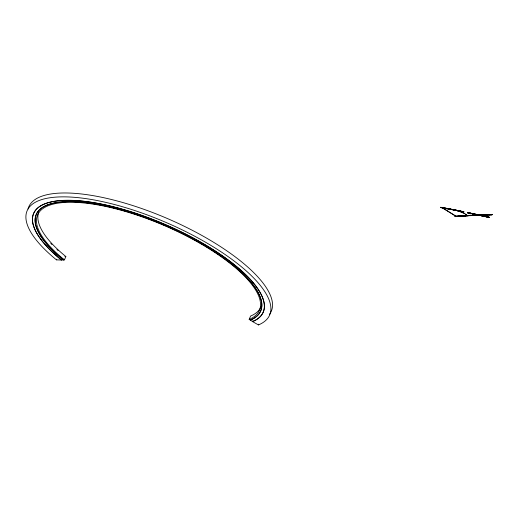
<?xml version="1.0" encoding="UTF-8"?>
<svg xmlns="http://www.w3.org/2000/svg" width="518" height="518" viewBox="0 0 518 518"><rect width="100%" height="100%" fill="white"/><g stroke="black" fill="none" stroke-linecap="round" stroke-linejoin="round"><path stroke-width="0.78" d="M455.147 216.291L455.18 216.654L455.523 216.259M492.061 214.659L491.368 214.562M467.456 212.827L467.547 212.464L467.735 212.879M461.765 211.279L463.869 211.901M440.941 207.673L440.773 207.265L442.586 207.958M440.714 207.627L440.773 207.265M489.238 217.353L488.96 217.295M467.327 215.624L465.358 214.076M61.713 259.24L61.377 260.023L56.468 259.868L56.779 259.149M252.926 320.83L252.635 321.503A124.987 41.725 23.3 0 0 212.684 249.339A124.987 41.725 23.3 0 0 61.053 200.498A124.987 41.725 23.3 0 0 61.422 259.913L63.384 259.978L63.772 259.078M250.608 319.438L250.336 320.066A122.17 40.78 23.3 0 0 211.286 249.527A122.17 40.78 23.3 0 0 63.073 201.787A122.17 40.78 23.3 0 0 63.436 259.861L64.413 259.894L65.857 256.539A120.765 40.313 23.3 0 1 38.753 212.212M250.336 320.066L249.164 319.399L250.602 316.045A120.765 40.313 23.3 0 0 260.955 306.85M61.377 260.023A124.987 41.725 23.3 0 1 61.007 200.615A124.987 41.725 23.3 0 1 212.633 249.456A124.987 41.725 23.3 0 1 252.583 321.613L258.456 324.928L258.76 324.21M455.095 216.362L455.555 216.33M455.089 216.472L455.957 216.407M455.108 216.589L455.575 216.556M455.141 216.66L456.313 216.563M455.471 216.33L455.937 216.297M455.471 216.44L456.339 216.375M456.254 216.194L457.239 216.259M456.235 216.265L456.708 216.297M456.721 216.349L455.872 216.226L456.721 216.459M456.28 216.563L456.701 216.53M455.866 216.524L456.339 216.492M456.617 216.239L457.09 216.2M456.617 216.349L457.498 216.284L457.005 216.317M456.636 216.466L457.109 216.433M457.4 216.174L457.873 216.142M457.4 216.291L457.893 216.259M457.005 216.207L457.452 216.103M457.42 216.401L457.893 216.369M457.446 216.472L458.288 216.343M457.025 216.433L457.498 216.401M457.795 216.142L458.288 216.226M458.592 216.084L459.071 216.051M458.592 216.2L459.492 216.142M458.19 216.116L459.084 216.284M458.19 216.226L458.689 216.2M458.236 216.414L459.065 216.349M458.21 216.343L458.689 216.31M458.993 216.058L460.301 216.194M458.993 216.168L459.472 216.025M458.825 216.168L459.492 216.252M459.822 215.928L460.256 215.896M459.803 216L460.288 215.967M459.395 216.025L459.88 216M459.803 216.11L460.301 216.084M459.395 216.142L459.893 216.11M459.414 216.252L459.893 216.226M460.638 215.87L461.052 215.844M460.619 215.941L461.111 215.909M460.23 215.896L460.67 215.87M460.619 216.058L461.124 216.025M460.211 215.967L461.124 216.142M460.204 216.038L460.716 216.051M460.191 216.071L460.709 216.168M460.256 216.265L461.519 216.181M461.467 215.812L462.328 215.76M461.447 215.883L461.939 215.857M461.033 215.915L461.952 215.967M461.952 216.084L461.033 216.025L461.538 216.11M462.283 215.831L462.775 215.799M462.283 215.941L462.723 215.87M461.868 215.857L462.788 216.032M461.862 215.961L462.373 215.941M462.296 216.058L462.768 216.097M461.881 216.084L462.367 216.058M461.907 216.155L462.354 216.129M463.124 215.779L463.616 215.747M462.723 215.734L463.17 215.708M463.124 215.889L463.629 215.864M462.703 215.805L463.629 215.974M462.71 215.902L463.209 215.889M463.163 216.071L464.465 215.993M462.716 216.032L463.209 216M462.742 216.103L463.189 216.071M463.973 215.721L464.465 215.695M463.565 215.682L465.332 215.76M463.973 215.838L464.484 215.812M463.545 215.747L464.478 215.922M463.565 215.851L464.057 215.838M463.558 215.974L464.057 215.948M464.866 215.598L465.727 215.546M464.827 215.669L465.319 215.643M464.4 215.695L465.332 215.87M464.905 215.786L464.426 215.792M464.866 215.967L466.174 215.889L465.255 215.643M464.439 215.993L464.905 215.896M465.682 215.617L466.181 215.592M465.682 215.734L466.194 215.708M465.255 215.76L465.766 215.734M465.268 215.87L465.76 215.844M467.476 215.52L466.543 215.572M466.977 215.656L468.356 215.585M466.129 215.527L467.048 215.611M466.116 215.598L467.922 215.721M467.016 215.844L467.469 215.818L466.116 215.708M466.621 215.799L466.129 215.825L466.608 215.87M467.845 215.494L469.664 215.514M467.43 215.449L467.883 215.43M466.977 215.546L469.664 215.63M467.858 215.728L468.356 215.702M466.99 215.773L467.903 215.792M469.625 215.333L468.732 215.378M469.153 215.43L469.651 215.404M468.719 215.449L469.217 215.423M469.153 215.54L470.538 215.585M468.291 215.702L468.79 215.676M468.317 215.773L470.098 215.605M470.066 215.313L470.94 215.268M470.027 215.378L470.959 215.333M469.586 215.404L470.538 215.469M469.599 215.63L470.04 215.611M470.059 215.676L470.959 215.63M471.833 215.294L470.914 215.268M470.901 215.339L471.846 215.52M470.901 215.449L471.833 215.592M470.461 215.475L470.972 215.449M470.914 215.566L471.406 215.54M470.474 215.585L470.972 215.566M470.933 215.63L471.393 215.611M472.228 215.203L473.128 215.158M472.656 215.248L473.148 215.229M472.215 215.268L473.161 215.339M471.775 215.294L473.161 215.456M471.775 215.404L473.581 215.507M471.788 215.52L472.707 215.546M471.807 215.592L472.267 215.566M473.976 215.119L474.436 215.099L473.543 215.138M473.102 215.158L474.469 215.397M473.089 215.229L474.456 215.462M473.089 215.339L474.015 215.488M473.102 215.456L473.996 215.488M475.284 215.054L475.764 215.106M474.838 215.145L475.77 215.223M474.404 215.164L476.625 215.365M474.397 215.281L476.204 215.313M474.87 215.443L475.323 215.423M474.41 215.397L474.902 215.371M476.592 215.002L479.642 215.171M475.725 215.035L478.774 215.281L475.705 215.106M476.146 215.087L477.933 215.242M475.705 215.223L477.486 215.333M477.887 214.944L479.642 215.061M477.441 215.035L478.36 215.112M479.169 214.892L481.326 215.106M479.636 214.944L478.742 214.912L480.49 215.138M478.302 215.112L479.215 215.19L476.806 214.426M481.319 214.879L479.584 214.944M480.445 214.84L480.898 214.899M480.853 215.009L482.148 215.145M480.069 215.041L480.911 215.125M479.59 215.171L480.05 215.229M482.549 214.763L481.688 214.866M482.161 214.964L484.2 215.074M481.287 214.808L482.523 214.951M481.274 214.996L481.688 214.976M481.701 215.093L482.977 215.119M480.859 215.125L481.746 215.093M483.346 214.808L485.787 215.022M482.938 214.821L483.806 214.905M482.523 214.834L483.806 215.022M482.53 215.061L483.385 215.106M484.977 214.679L486.603 214.815M484.162 214.776L486.195 215.009M483.754 214.905L484.615 214.989M485.003 215.048L483.76 215.015M486.169 214.64L488.513 214.873M485.774 214.653L486.59 214.698M487.334 214.607L488.506 214.64M486.965 214.614L488.131 214.653M486.551 214.698L488.111 214.951M486.551 214.815L487.742 214.964M487.347 214.976L484.595 214.692L486.978 214.983M489.251 214.62L488.474 214.569M488.888 214.743L489.257 214.737M488.098 214.581L489.601 214.912M488.875 214.931L489.245 214.918L488.137 214.769M487.716 214.892L488.137 214.879M489.588 214.543L492.074 214.847L491.019 214.685M489.944 214.601L491.744 214.853M489.581 214.614L491.058 214.802M489.225 214.549L490.708 214.808M489.212 214.737L489.989 214.828M489.219 214.847L490.695 214.879M490.675 214.51L492.081 214.478M491.718 214.556L492.094 214.549M64.873 256.507L65.857 256.539M440.999 207.31L441.465 207.453M440.753 207.336L442.346 207.919M440.734 207.453L441.634 207.789M440.714 207.563L441.174 207.712M441.932 207.472L443.123 207.815M441.705 207.427L444.023 208.217M441.239 207.349L442.152 207.692M442.644 207.595L445.979 208.579M443.596 207.77L445.001 208.398M443.104 207.75L443.822 207.99M442.864 207.712L444.256 208.262M442.825 207.932L443.298 208.087M442.819 208.003L442.087 207.666L456.177 216.375L442.1 207.634M444.327 207.899L444.858 208.132M443.803 207.971L444.748 208.353M445.312 208.081L446.749 208.644M445.066 208.035L445.92 208.327M444.794 208.061L446.004 208.508M444.755 208.281L445.48 208.489M446.542 208.307L447.021 208.469M446.05 208.217L446.995 208.579M445.797 208.171L447.002 208.689M445.752 208.353L446.982 208.76M445.733 208.463L446.225 208.624M447.798 208.54L450.032 209.337M447.293 208.443L448.083 208.728L446.788 208.353M446.794 208.424L448.75 209.091M446.775 208.534L448.245 209M446.976 208.76L447.474 208.858M448.556 208.683L449.326 208.896M448.031 208.657L449.766 209.285M448.005 208.767L449.255 209.188M450.349 209.026L451.897 209.505M449.831 208.922L450.615 209.142M449.579 208.877L452.369 209.784M449.3 208.896L450.569 209.363M449.164 208.968L451.068 209.531M451.385 209.22L451.91 209.389M450.874 209.123L451.651 209.343M450.336 209.201L451.586 209.635M452.952 209.525L453.477 209.628M452.428 209.421L453.276 209.719M451.903 209.324L453.263 209.751M451.774 209.427L454.202 210.146M451.599 209.453L453.146 209.939M454.008 209.732L457.122 210.722M453.224 209.576L455.057 210.12M453.224 209.648L454.765 210.179M453.166 209.758L454.726 210.25M456.125 210.146L458.216 210.755M455.607 210.043L456.701 210.399M455.063 209.939L459.835 211.597M454.778 209.952L457.672 210.826M454.752 210.068L455.801 210.457M454.733 210.179L455.257 210.353M457.996 210.522L460.113 211.247M457.193 210.36L458.242 210.645M456.397 210.198L458.197 210.865M456.371 210.269L458.21 210.936M459.071 210.735L460.159 211.02M458.534 210.625L459.874 211.079M458.009 210.586L460.088 211.312M457.99 210.703L459.55 211.202M457.964 210.813L459 211.098M461.227 211.169L462.011 211.402M460.418 211.007L463.312 211.972M459.88 210.897L462.004 211.629M460.366 211.182L461.732 211.571M459.829 211.079L461.441 211.584M459.809 211.189L460.631 211.422M463.111 211.551L463.934 211.791M462.321 211.389L463.629 211.732M461.778 211.35L463.863 212.082M461.693 211.571L462.788 211.862M467.534 212.464L470.117 213.306M467.501 212.535L468.052 212.756M467.476 212.645L468.026 212.866M467.456 212.756L468.505 213.047M469.366 212.846L470.681 213.189M468.842 212.736L470.143 213.196M468.058 212.574L470.376 213.358M468 212.756L469.826 213.319M467.981 212.866L469.043 213.157M471.704 213.338L472.707 213.623M470.927 213.176L474.19 214.245M469.904 212.956L472.656 213.85M470.868 213.351L471.438 213.468M471.626 213.63L473.426 214.083M470.091 213.189L472.656 213.921M470.331 213.358L471.127 213.591M470.072 213.371L470.609 213.481M473.776 213.779L475 214.115L474.494 214.005M473.245 213.669L474.773 214.174M472.474 213.5L474.747 214.284M472.494 213.571L475.712 214.569M476.036 214.264L479.202 215.32M475.284 214.102L477.227 214.711M474.773 213.992L477.207 214.821M475.226 214.277L477.725 215.002M474.462 214.115L476.482 214.73M478.276 214.743L479.474 215.08M477.538 214.588L479.441 215.19M477.039 214.659L478.464 215.158M480.95 215.326L485.068 216.608M480.225 215.171L483.508 216.187M479.746 215.067L481.429 215.617M479.26 214.957L481.604 215.844M479.279 215.028L481.345 215.792M478.956 215.087L480.652 215.637M479.182 215.32L479.927 215.482M483.074 215.792L484 216.181M482.368 215.637L483.767 216.129M481.364 215.611L483.935 216.356M481.585 215.773L482.763 216.103M481.345 215.721L482.077 215.948M484.906 216.2L485.599 216.42M484.246 216.051L485.806 216.582M483.553 215.896L484.699 216.22M484.842 216.375L485.547 216.641L484.162 216.226M483.456 216.187L484.395 216.459M487.134 216.692L488.94 217.411M486.68 216.595L487.516 216.854M486.039 216.446L487.768 217.023M485.58 216.349L488.338 217.34M485.547 216.414L486.247 216.679M486.402 216.725L487.25 217.1M485.942 216.738L486.842 217.003M486.383 216.906L485.722 216.757M488.837 217.074L489.257 217.236M488.189 216.932L489.199 217.236M487.548 216.789L489.031 217.307M487.334 216.925L488.759 217.437M487.25 217.029L487.917 217.243M459.822 211.629L463.591 213.17M461.227 212.173L462.49 212.684M463.604 213.138L464.536 213.643M252.635 321.503L250.285 320.176A122.17 40.78 23.3 0 0 211.234 249.644A122.17 40.78 23.3 0 0 63.021 201.903A122.17 40.78 23.3 0 0 63.384 259.978M464.549 213.61L465.345 214.109M466.051 214.594L466.699 215.093M56.468 259.868A132.032 44.075 23.3 0 1 56.08 197.105A132.032 44.075 23.3 0 1 216.252 248.698A132.032 44.075 23.3 0 1 258.456 324.928M28.024 209.019A132.032 44.075 23.3 0 1 169.399 219.405A132.032 44.075 23.3 0 1 269.522 314.316M58.016 250.453A122.17 40.78 23.3 0 1 56.935 249.456M51.871 244.477A122.17 40.78 23.3 0 1 50.79 243.337M64.413 259.894A120.765 40.313 23.3 0 1 64.057 202.486A120.765 40.313 23.3 0 1 210.561 249.676A120.765 40.313 23.3 0 1 249.164 319.399"/></g></svg>
